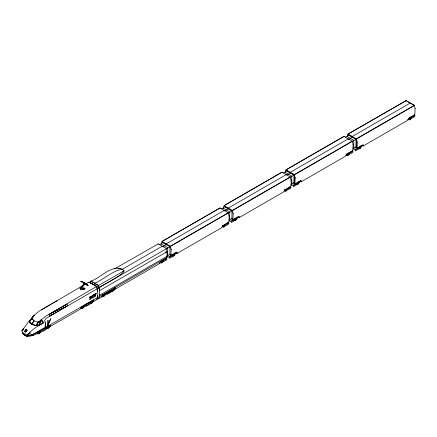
<?xml version="1.0" encoding="UTF-8"?>
<svg xmlns="http://www.w3.org/2000/svg" width="437" height="437" viewBox="0 0 437 437"><rect width="100%" height="100%" fill="white"/><g stroke="black" fill="none" stroke-linecap="round" stroke-linejoin="round"><path stroke-width="0.66" d="M92.934 300.82L93.818 301.328L96.757 299.635C98.56 295.445 97.697 290.698 96.681 286.415L89.028 281.996L38.707 311.417L34.059 315.29L29.23 321.812L31.655 324.254L36.025 325.734L39.122 325.177L43.044 323.238L46.065 318.371L98.735 287.923M99.554 295.259L99.625 290.966L98.571 285.508L90.918 281.089L90.47 282.755L98.991 287.644L166.475 248.68L167.114 251.996L167.038 256.295L99.549 295.259L98.647 298.728L101.603 297.023L103.006 294.86L115.024 287.923L115.193 289.174M229.108 216.107L228.256 212.743L170.304 246.2L171.173 249.658L170.889 255.23L169.174 254.241M291.113 180.306L290.266 176.941L232.315 210.399L233.178 213.857L232.894 219.429L231.184 218.44M353.123 144.51L352.277 141.14L294.325 174.598L295.188 178.056L294.904 183.633L293.194 182.644M415.134 108.709L414.287 105.339L356.33 138.797L357.198 142.254L357.182 146.171L356.914 147.832L355.773 147.171M170.889 255.23L171.462 254.984L171.457 255.339L169.851 254.416M232.894 219.429L233.473 219.183L233.467 219.543L231.861 218.615M294.904 183.633L295.478 183.382L295.472 183.742L293.866 182.813M356.914 147.832L357.488 147.58L357.482 147.941L355.876 147.012M171.462 254.984L171.457 255.339L177.089 252.264L176.985 253.498L175.871 252.854M233.473 219.183L233.467 219.543L239.099 216.468L238.995 217.697L237.881 217.052M295.478 183.382L295.472 183.742L301.109 180.667L301 181.896L299.886 181.257M357.488 147.58L357.482 147.941L363.114 144.865L363.01 146.095L361.896 145.455M99.019 287.693C107.174 282.291 116.821 278.664 123.895 271.781L123.95 270.383C113.145 262.38 100.515 278.407 90.918 281.089L90.443 282.99M97.44 297.537L46.158 327.127C39.57 329.29 28.935 340.374 22.407 332.994L22.434 332.442M49.053 325.887L50.168 326.532L50.255 325.308L37.986 331.956L36.162 334.31C32.83 335.075 27.657 338.222 24.762 335.064L24.947 335.348M93.818 301.328L93.633 300.093L81.621 307.031L80.19 309.199L50.168 326.532M22.609 332.759L22.544 333.311C26.302 338.593 33.715 334.07 37.986 331.956M167.098 255.913L166.83 257.573L166.224 258.005L99.33 296.63M97.342 298.127L97.724 295.783M99.614 294.877L98.647 298.728M286.06 169.835L285.421 172.418L286.06 169.835L344.012 136.377L286.06 169.835L294.549 174.74L352.506 141.277L344.012 136.377M406.246 100.701L348.065 134.033L347.431 136.617L348.065 134.033L406.022 100.576L414.287 105.339M161.4 244.021L162.04 241.437L219.997 207.979L162.04 241.437L170.534 246.337L228.485 212.879L219.997 207.979M223.476 207.946L223.411 208.22L224.05 205.636L282.002 172.178L224.05 205.636L232.544 210.536L290.496 177.078L282.002 172.178M88.962 282.226L96.681 286.415L97.691 291.534M166.104 258.431L166.224 258.01L166.104 258.431L160.745 261.523L159.336 263.686L114.975 289.299L114.805 288.049M176.985 253.498L221.346 227.89L222.755 225.727L228.147 222.504M238.995 217.697L283.351 192.089L284.76 189.926L290.157 186.703M301 181.896L345.361 156.288L346.77 154.124L352.129 151.033L352.856 150.17L353.074 144.248M363.01 146.095L407.371 120.486L408.781 118.323L414.134 115.231L414.866 114.368L415.084 108.452M228.109 222.63L228.841 221.772L229.108 220.111L229.059 215.851M290.119 186.834L290.851 185.971L291.118 184.31L291.064 180.049M352.129 151.033L352.249 150.618M414.134 115.231L414.254 114.822M26.023 336.129L27.056 336.392L27.504 335.206M39.477 324.915L40.597 321.949M84.106 288.824L84.445 288.01L83.063 287.808L82.303 288.376L80.244 288.076L79.949 288.791L81.08 288.95M81.866 306.55L81.555 307.249L82.948 306.441L85.395 306.747L89.978 304.103L92.425 300.973L93.818 300.17M103.241 294.396L102.93 295.09L104.323 294.287L106.77 294.593L111.353 291.943L113.795 288.819L115.193 288.016L114.882 287.672M161.258 260.9L160.947 261.599L162.34 260.791L164.787 261.097L166.847 259.654L166.847 258.671L164.973 260.004L162.493 260.184M285.274 189.297L284.962 189.997L286.355 189.194L288.802 189.494L290.862 188.057L290.862 187.074L288.988 188.407L287.131 188.538M347.284 153.496L346.973 154.195L348.365 153.392L350.813 153.693L352.872 152.256L352.872 151.273L350.998 152.606L348.518 152.781M409.289 117.7L408.983 118.394L410.376 117.591L412.823 117.897L414.877 116.455L414.877 115.472L413.009 116.805L410.529 116.985L409.704 117.46M47.808 324.904L50.566 318.737M48.452 324.216L50.796 318.977M39.248 333.196L40.728 332.175L40.745 331.863L39.822 331.951L39.658 332.857L38.893 333.267L38.893 332.136L39.603 331.727L39.838 332.125L39.603 331.727M39.374 333.136L38.909 332.661L39.658 331.945M48.212 326.756L47.087 328.504L48.403 327.81L48.403 326.898L49.141 326.57L48.567 326.423L48.403 326.898M49.141 326.57L49.157 327.094C47.349 329.143 51.457 325.166 48.922 326.346L48.977 326.565M82.549 308.063L83.03 307.932L82.331 307.839L82.549 306.932L83.259 306.523L83.494 306.921L83.259 306.523M82.74 307.987L82.56 307.457L83.314 306.741M83.259 307.653L83.478 306.747L84.396 306.659L82.904 307.992M91.868 301.552L90.743 303.3L92.06 302.606L92.06 301.694L92.797 301.366L92.223 301.219L92.06 301.694M92.797 301.366L92.813 301.891C91 303.939 95.113 299.962 92.578 301.142L92.633 301.361M104.689 295.499L105.77 294.5L104.853 294.593L104.689 295.499L103.924 295.909L103.924 294.778L104.634 294.369L104.869 294.767L104.634 294.369M103.924 295.909L104.115 294.92L104.689 294.587M104.634 295.499L104.869 295.117M113.243 289.398L112.118 291.146L113.434 290.452L113.434 289.54L114.172 289.212L113.598 289.059L113.434 289.54M114.008 289.207L113.953 288.988C116.275 287.814 113.259 290.867 114.183 289.736L114.172 289.212M161.941 262.413L162.417 262.276L161.717 262.189L161.941 261.282L162.646 260.873L162.881 261.271L162.646 260.873M162.132 262.337L161.952 261.807L162.706 261.091M162.706 262.003L162.87 261.528L162.291 262.342M173.669 254.509L172.544 256.257L173.86 255.563L173.86 254.651L174.598 254.323L174.024 254.17L173.86 254.651M174.598 254.323L174.614 254.847C172.806 256.896 176.914 252.919 174.379 254.099L174.439 254.318M224.711 226.208L225.798 225.208L224.875 225.295L224.711 226.208L223.946 226.612L223.946 225.481L224.656 225.071L224.891 225.47L224.656 225.071M223.946 226.612L224.137 225.623L224.711 225.29M224.656 226.202L224.891 225.82M235.68 218.708L234.554 220.456L235.871 219.762L235.871 218.85L236.608 218.522L236.035 218.374L235.871 218.85M236.39 219.429C235.193 220.477 238.886 217.194 236.39 218.298L236.444 218.516M286.311 190.74L286.721 190.406L285.956 190.811L285.738 190.161L286.311 189.347L286.901 189.669L286.667 189.276M286.437 190.679L285.967 190.21L286.721 189.489M297.69 182.912L296.565 184.654L297.881 183.961L297.881 183.048L298.618 182.721L298.045 182.573L297.881 183.048M298.618 182.721L298.635 183.245C296.821 185.293 300.935 181.317 298.4 182.502L298.455 182.715M348.442 154.878L349.802 153.917L349.813 153.606L348.895 153.693L348.731 154.605L347.967 155.009L347.967 153.884L348.677 153.474L348.906 153.868L348.677 153.474M347.967 155.009L348.158 154.021L348.731 153.693M359.7 147.111L358.569 148.853L359.891 148.165L359.891 147.247L360.629 146.919L360.05 146.772L359.891 147.247M360.629 146.919L360.64 147.444C358.832 149.492 362.939 145.521 360.405 146.701L360.465 146.919M410.452 119.077L410.9 117.897L411.823 117.804L411.807 118.116L409.972 119.208L409.972 118.083L410.682 117.673L410.917 118.072L410.682 117.673M409.972 119.208L410.163 118.219L410.742 117.892M38.052 322.244L35.965 325.483L32.065 324.161L34.315 321.004L38.292 322.156L40.406 321.73L42.52 320.458L43.006 323.216L39.09 325.155L36.014 325.712L31.688 324.232L29.268 321.818L34.059 315.29M96.681 286.415L46.344 315.825L41.531 319.611L39.122 325.177L33.747 328.897L27.602 334.354C25.422 334.245 22.413 333.436 21.85 331.028L28.574 321.659L31.956 318.939M29.23 321.812L32.551 317.196L33.502 316.497M101.603 297.023L103.006 294.86M29.268 321.818L32.551 317.196M23.718 328.192L21.85 331.028M159.336 263.686L160.745 261.523M36.014 325.712L38.292 322.156L40.04 321.845L41.34 319.381L38.538 322.135L36.451 325.478L38.822 325.008M36.025 325.734L38.303 322.178M27.602 334.354L28.695 334.13L30.153 331.912M41.531 319.611L40.04 321.845L38.538 322.135M30.628 319.808L32.546 317.3M84.352 284.503L80.812 289.108L80.348 288.841L80.151 288.589L84.09 283.476L84.751 283.995M80.348 288.841L81.528 287.306M80.812 289.108L80.616 288.857L84.554 283.744M222.411 226.098L222.755 225.727M284.421 190.297L284.76 189.926M346.426 154.501L346.77 154.124M408.437 118.7L408.781 118.323M32.36 317.404L34.288 315.312L29.481 321.452L30.322 320.097L31.431 319.338M90.918 281.089L98.571 285.508L122.846 271.579L123.95 270.383M298.089 181.901L295.614 184.578L293.309 185.659L293.309 186.643L295.8 185.457L298.247 182.327L299.64 181.524L299.329 181.186M360.099 146.1L357.624 148.782L355.314 149.864L355.314 150.841L357.81 149.656L360.252 146.526L361.645 145.723L361.339 145.384M22.232 330.399L23.298 329.383M114.008 290.119L113.243 290.529L113.254 289.922M159.15 244.589L161.051 243.862L162.848 242.327L163.913 242.939M221.16 208.788L223.061 208.067L224.858 206.526L225.918 207.143M283.165 172.986L285.071 172.265L286.869 170.73L287.928 171.342M345.175 137.191L347.076 136.464L348.879 134.929M166.847 256.049L170.283 254.307M228.857 220.248L232.287 218.505M290.862 184.447L294.298 182.704L294.298 175.018L290.414 177.171M352.872 148.646L356.308 146.903L356.308 139.217L352.424 141.37M166.399 248.773L170.283 246.621L168.158 245.392M228.404 212.972L232.287 210.82M163.646 259.977L166.355 258.278M225.607 224.208L228.365 222.477M287.617 188.407L290.376 186.675M345.765 155.031L346.869 154.337M349.627 152.606L352.38 150.874M407.776 119.23L408.879 118.536M411.08 117.154L414.391 115.073M166.563 244.474L162.772 246.681M162.646 262.003L163.788 261.009L162.87 261.097L162.881 261.621M41.291 309.909L43.121 308.822M43.274 308.735L45.115 307.653M81.216 281.33L82.025 281.423L87.083 284.34L88.247 285.765L81.719 281.597L80.555 281.461L81.462 281.188M45.273 307.561L47.13 306.49M47.283 306.403L49.141 305.326M49.294 305.239L51.151 304.168M51.774 303.808L53.167 303.005M53.784 302.644L55.177 301.841M55.335 301.754L57.192 300.683M114.489 268.892L158.216 243.901M122.327 269.263L162.231 246.222M224.241 210.421L166.284 243.879L166.284 244.644M286.251 174.62L228.294 208.078L228.294 208.842M348.256 138.819L290.305 172.282L290.305 173.041M410.267 103.023L352.315 136.481L352.315 137.245M99.56 290.616L167.071 251.663L167.114 252.002M40.341 330.64L46.202 327.258M90.738 301.579L83.702 305.632A1.972 1.136 -60 0 1 82.407 308.604A1.972 1.136 -60 0 1 81.124 307.124M50.162 325.374L48.769 326.177L46.322 329.307L41.739 331.951L39.297 331.645L37.904 332.453L38.21 331.754L39.45 331.038A11.952 6.899 -60 0 0 48.616 325.751M222.957 225.798L224.35 224.989L226.792 225.295L228.851 223.859L228.851 222.875L226.978 224.203L225.121 224.339M105.35 293.91L112.353 289.868M98.735 298.274L96.757 299.635M94.742 283.258C104.143 279.194 112.304 270.896 122.54 269.121M348.256 139.572L352.593 137.071L353.653 137.688M286.792 175.079L290.583 172.872L293.238 174.407M224.782 210.88L228.573 208.673L226.983 207.755M358.651 147.482L353.85 150.028L353.85 147.264M360.449 146.526L362.694 145.335M296.641 183.283L291.845 185.829L291.763 176.127L285.071 172.265M298.438 182.327L300.683 181.137M234.631 219.079L229.835 221.625L229.835 219.418M236.433 218.129L238.673 216.938M172.626 254.88L167.824 257.426L167.824 255.219M174.423 253.924L176.668 252.739M28.695 334.13L30.453 333.518M360.175 148.105L359.476 148.017L359.711 147.635M298.165 183.906L297.471 183.813L297.701 183.436M236.16 219.707L235.461 219.614L235.696 219.232M174.15 255.503L173.451 255.416L173.686 255.033M92.344 302.551L91.868 302.683L91.879 302.082M48.693 327.755L48.212 327.887L48.228 327.28M409.988 118.957L409.021 119.208L410.163 118.219M347.978 154.758L347.011 155.009L348.158 154.021M285.967 190.559L285 190.811L286.148 189.822M223.963 226.355L222.996 226.612L224.137 225.623M161.952 262.156L160.985 262.413L162.132 261.424M103.935 295.652L102.968 295.904L104.115 294.92M82.56 307.806L81.593 308.063L82.74 307.074M38.909 333.01L37.943 333.267L39.084 332.278M29.694 335.337L34.07 334.982M29.252 335.25L31.497 335.272M117.924 268.334L120.339 268.302M93.633 300.093L93.906 300.11M348.731 154.605L348.906 154.217M39.658 332.857L39.838 332.475M27.056 336.392L27.58 336.424M362.841 144.849L363.114 144.865M300.831 180.65L301.109 180.667L300.235 180.164M238.821 216.446L239.099 216.468M176.81 252.247L177.089 252.264M82.211 289.114L83.347 289.278M26.859 335.561L24.947 335.113M122.846 271.579L123.895 271.781M406.022 100.576L414.511 105.481L356.559 138.939L348.065 134.033M349.409 135.235L352.058 136.765M354.713 138.3L355.778 138.911M348.644 135.126L355.98 139.359L355.98 147.029M347.076 136.464L353.773 140.326L353.773 147.892M288.988 171.954L290.053 172.566M286.634 170.927L293.97 175.161L293.97 182.83M229.103 208.979L231.228 210.208M224.629 206.728L231.965 210.962L231.965 218.631M223.061 208.067L229.753 211.929L229.753 219.489M164.973 243.556L166.033 244.168M162.619 242.524L169.955 246.763L169.955 254.432M161.051 243.862L167.742 247.73L167.742 255.29M157.986 243.775L166.251 248.544M80.151 288.589L80.616 288.857M31.83 318.426L34.152 320.774M23.183 334.097L22.407 332.994M42.209 321.2L42.684 323.336M357.127 141.91L357.198 142.254M295.122 177.712L295.188 178.056M233.112 213.507L233.178 213.857M171.102 249.308L171.173 249.658M98.571 285.508L99.625 290.966M236.608 218.953L236.608 218.522M165.945 251.685L165.945 252.963M94.742 283.296L94.742 285.186M40.149 331.399A1.972 1.136 -60 0 1 38.483 333.934A1.972 1.136 -60 0 1 37.467 332.328M49.359 325.461A1.972 1.136 -60 0 1 48.07 328.427A1.972 1.136 -60 0 1 46.786 326.947M93.015 300.257A1.972 1.136 -60 0 1 91.726 303.223A1.972 1.136 -60 0 1 90.437 301.743M92.267 300.547A11.952 6.899 -60 0 1 83.106 305.834M411.119 116.788A1.972 1.136 -60 0 1 409.835 119.754A1.972 1.136 -60 0 1 408.546 118.274M360.842 145.811A1.972 1.136 -60 0 1 359.558 148.782A1.972 1.136 -60 0 1 358.269 147.296M349.218 153.141A1.972 1.136 -60 0 1 347.552 155.681A1.972 1.136 -60 0 1 346.536 154.075M298.837 181.612A1.972 1.136 -60 0 1 297.548 184.578A1.972 1.136 -60 0 1 296.259 183.098M287.207 188.942A1.972 1.136 -60 0 1 285.541 191.482A1.972 1.136 -60 0 1 284.531 189.871M236.827 217.413A1.972 1.136 -60 0 1 235.538 220.379A1.972 1.136 -60 0 1 234.254 218.899M224.793 226.115A1.972 1.136 -60 0 1 223.034 227.333A1.972 1.136 -60 0 1 222.52 225.672M174.816 253.214A1.972 1.136 -60 0 1 173.533 256.18A1.972 1.136 -60 0 1 172.244 254.7M114.39 288.103A1.972 1.136 -60 0 1 113.101 291.069A1.972 1.136 -60 0 1 111.812 289.589M113.642 288.387A11.952 6.899 -60 0 1 104.481 293.68M105.071 293.484A1.972 1.136 -60 0 1 105.175 294.035M104.765 295.412A1.972 1.136 -60 0 1 103.252 296.636A1.972 1.136 -60 0 1 102.389 295.647M162.782 261.916A1.972 1.136 -60 0 1 161.024 263.129A1.972 1.136 -60 0 1 160.51 261.473M47.808 320.676L47.622 325.745L48.212 324.74L48.217 320.447L47.808 320.676M287.803 189.407L286.667 190.401L286.885 189.494L287.803 189.407M81.987 281.433L81.801 282.144L81.987 281.433M87.067 284.361L86.881 285.077L87.067 284.361M89.973 298.11L89.803 299.738L90.426 299.383L90.59 297.755L89.973 298.11M92.666 296.554L92.813 297.395L91.961 297.744L91.983 296.947L91.415 297.275L91.371 298.373L93.3 297.755L93.469 296.089L92.666 296.554M89.399 297.16L89.328 297.843L91.344 296.679L91.415 295.996L89.399 297.16M93.611 294.729L93.54 295.412L91.694 296.477L93.611 294.729M45.262 326.39L45.104 327.182L45.672 326.166L45.656 321.856L45.235 322.08L45.262 326.39M95.222 295.079L94.933 296.029L94.813 295.314L94.217 295.663L94.474 297.078L95.217 296.647L95.823 294.735L95.222 295.079M95.714 293.511L95.479 294.292L96.091 293.937L96.337 293.156L95.714 293.511M80.921 288.469L80.626 289.185L84.024 289.671L84.789 289.218L85.122 288.404L83.746 288.202L82.986 288.77L80.921 288.469M39.27 332.47L39.27 332.792L39.27 332.47M48.589 327.089L48.589 327.411L48.589 327.089M82.926 307.266L82.926 307.588L82.926 307.266M92.245 301.891L92.245 302.207L92.245 301.891M104.301 295.112L104.301 295.434L104.301 295.112M113.62 289.731L113.62 290.053L113.62 289.731M162.318 261.616L162.318 261.938L162.318 261.616M174.052 254.842L174.052 255.164L174.052 254.842M224.323 225.82L224.323 226.137L224.323 225.82M236.056 219.041L236.056 219.363L236.056 219.041M286.333 190.019L286.333 190.335L286.333 190.019M298.067 183.245L298.067 183.562L298.067 183.245M348.344 154.217L348.344 154.534L348.344 154.217M360.077 147.444L360.077 147.761L360.077 147.444M410.354 118.416L410.354 118.733L410.354 118.416M33.884 320.753L31.628 323.91L29.465 321.73L31.797 318.633L33.884 320.753M83.877 283.198L83.691 283.952L84.188 283.668L84.188 282.663L83.877 283.198M84.62 283.629L84.434 284.378L84.931 284.094L84.931 283.094L84.62 283.629M174.226 253.93L171.779 257.054L169.288 258.245L169.288 257.262L171.594 256.18L174.073 253.498L175.313 252.783L175.619 253.127L174.226 253.93M236.237 218.129L233.79 221.259L231.299 222.444L231.299 221.461L233.604 220.379L236.084 217.702L237.318 216.987L237.63 217.326L236.237 218.129M25.936 329.7L24.57 331.415L25.685 332.06L27.05 330.345L25.936 329.7M26.062 329.629L24.696 331.344L25.81 331.989L27.176 330.274L26.062 329.629M54.991 311.029L53.134 312.1L53.494 313.919L55.352 312.843L54.991 311.029M57.007 309.866L55.144 310.942L55.504 312.755L57.362 311.685L57.007 309.866M59.017 308.708L57.16 309.778L57.515 311.592L59.377 310.521L59.017 308.708M61.027 307.544L59.17 308.615L59.53 310.434L61.388 309.358L61.027 307.544M63.043 306.381L61.185 307.457L61.541 309.27L63.398 308.2L63.043 306.381M65.053 305.223L63.196 306.293L63.556 308.107L65.413 307.036L65.053 305.223M67.063 304.059L65.206 305.13L65.566 306.949L67.424 305.873L67.063 304.059M94.6 294.156L93.982 294.516L94.092 295.095L94.698 294.74L94.6 294.156M51.32 315.164L49.457 316.235L49.064 314.4L50.949 313.345L51.32 315.164M53.336 314.006L51.473 315.077L51.107 313.258L52.981 312.193L53.336 314.006"/></g></svg>
